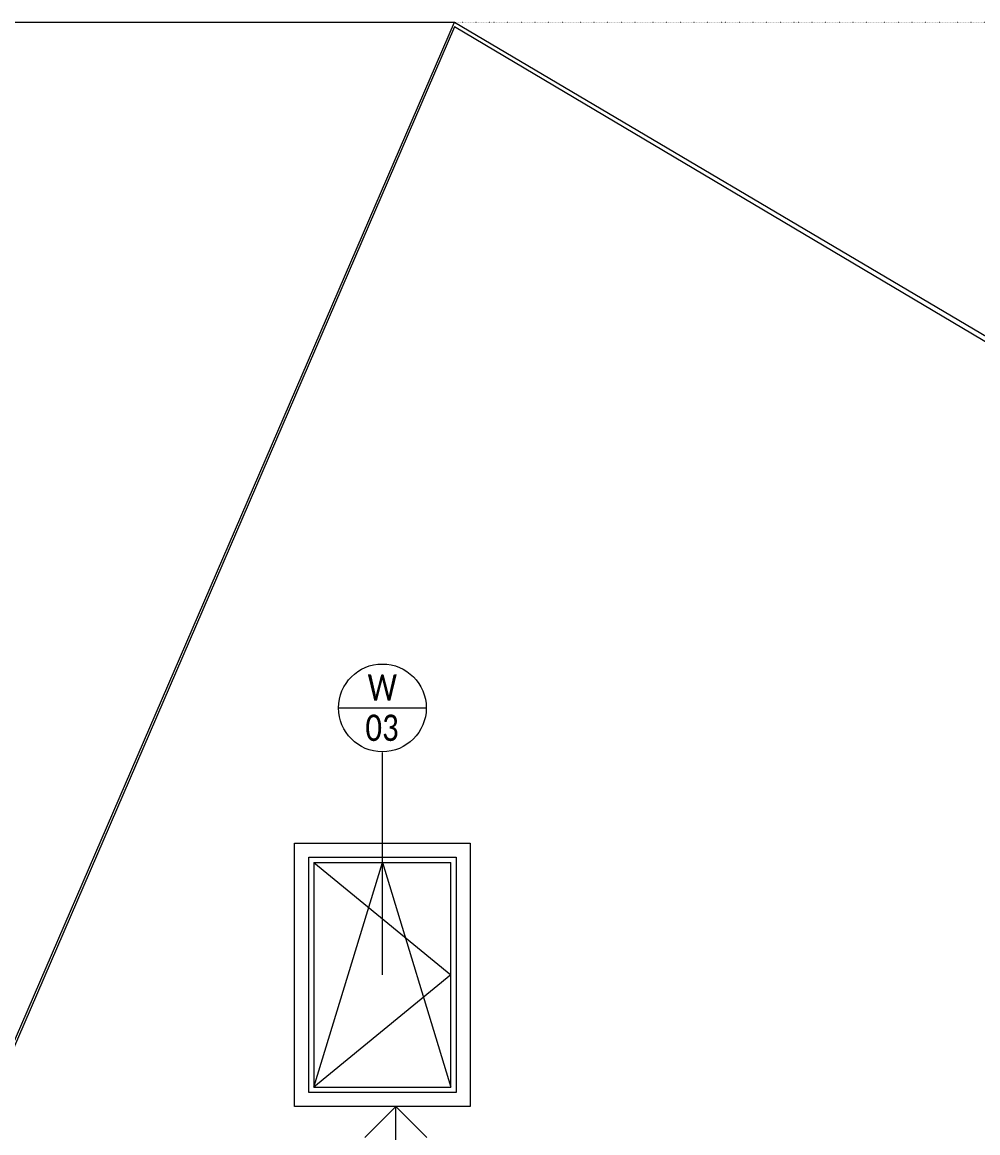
# Model space of a CAD drawing. Header units: millimetres. Extents: x -6736 to 224393, y -6260 to 72638.
# Drawn here: x 82507 to 87952, y 8100 to 14425 of the extents above; entities that cross this region are included whole.
import ezdxf

# ---------------------------------------------------------------- set-up
doc = ezdxf.new("R2010")
doc.units = ezdxf.units.MM
doc.linetypes.add('HA_Dot-S4mm', pattern=[4, 0, -4])
for name, color, linetype, lineweight in [('A-FLOR-LEVL-OTLN', 9, 'Continuous', 9), ('A-GLAZ-____-IDEN', 9, 'Continuous', 9), ('A-GLAZ-____-OTLN', 9, 'Continuous', 5), ('A-ROOF-____-OTLN', 9, 'Continuous', 9), ('A-WALL-____-OTLN', 9, 'Continuous', 9), ('G-____-____-DIMS', 9, 'Continuous', 5)]:
    doc.layers.add(name, color=color, linetype=linetype, lineweight=lineweight)
doc.styles.add('Calibri', font='calibri.ttf', dxfattribs={"width": 0.8, "height": 150})

# ---------------------------------------------------------------- blocks, each defined once
blk = doc.blocks.new('HA_WD_SinglePanel - 1000x1500-2168128-A_pohled východní_DPS pohled')
at = {"layer": 'A-GLAZ-____-OTLN', "color": 250}
for p, q in [((7056.1, 5180), (7056.1, 6520)), ((7056.1, 6520), (7896.1, 6520)), ((7896.1, 6520), (7896.1, 5180)), ((7086.1, 6490), (7086.1, 5210)), ((7086.1, 6490), (7866.1, 6490)), ((7086.1, 5210), (7476.1, 6490)), ((7086.1, 6490), (7866.1, 5850)), ((7476.1, 6490), (7866.1, 5210)), ((7866.1, 5210), (7866.1, 6490)), ((7866.1, 5850), (7086.1, 5210)), ((7086.1, 5210), (7866.1, 5210)), ((7896.1, 5180), (7056.1, 5180))]:
    blk.add_line(p, q, dxfattribs=at)
blk = doc.blocks.new('185-01_OBJEKT A_Central_rvt-3-A_pohled východní_DPS pohled')
at = {"layer": 'A-ROOF-____-OTLN', "color": 7}
for p, q in [((4964.9, 14424.9), (8887.9, 14424.9)), ((5056.7, 5567.1), (8887.9, 14424.9)), ((8887.9, 14424.9), (17648, 9251.3))]:
    blk.add_line(p, q, dxfattribs=at)
at = {"layer": 'A-WALL-____-OTLN', "color": 7}
for p, q in [((8887, 14398.4), (5012.1, 5430.7)), ((17800.9, 9111.2), (8887, 14398.4)), ((7976.1, 8250), (7976.1, 9750)), ((7976.1, 9750), (8976.1, 9750)), ((8976.1, 9750), (8976.1, 8250)), ((8976.1, 8250), (7976.1, 8250))]:
    blk.add_line(p, q, dxfattribs=at)
at = {"layer": 'A-GLAZ-____-OTLN', "lineweight": 9}
blk.add_blockref('HA_WD_SinglePanel - 1000x1500-2168128-A_pohled východní_DPS pohled', (1000, 3150), dxfattribs=at)
blk = doc.blocks.new('Spot Elevations - Flipped-794089-A_pohled východní_DPS pohled')
at = {"layer": 'G-____-____-DIMS', "lineweight": 9}
for p, q in [((14236, 3473.2), (14412.8, 3650)), ((14412.8, 3650), (14589.6, 3473.2)), ((14412.8, 3150), (14412.8, 3650)), ((15412.8, 3150), (14412.8, 3150))]:
    blk.add_line(p, q, dxfattribs=at)
blk = doc.blocks.new('HA_TAG_WD - Type Mark-1502833-A_pohled východní_DPS pohled')
at = {"layer": 'A-GLAZ-____-IDEN'}
blk.add_line((8226.1, 10520), (8726.1, 10520), dxfattribs=at)
blk.add_circle((8476.1, 10520), 250, dxfattribs=at)

msp = doc.modelspace()

# ---------------------------------------------------------------- linework, layer by layer
at = {"layer": 'A-FLOR-LEVL-OTLN', "linetype": 'HA_Dot-S4mm', "lineweight": 5}
msp.add_line((74076.1, 14425), (98171.2, 14425), dxfattribs=at)
at = {"layer": 'A-GLAZ-____-IDEN'}
msp.add_line((84559.3, 9000), (84559.3, 10265.5), dxfattribs=at)

# ---------------------------------------------------------------- block references
at = {"color": 50, "lineweight": 5}
msp.add_blockref('185-01_OBJEKT A_Central_rvt-3-A_pohled východní_DPS pohled', (76083.2, 0), dxfattribs=at)
at = {"layer": 'A-GLAZ-____-IDEN'}
msp.add_blockref('HA_TAG_WD - Type Mark-1502833-A_pohled východní_DPS pohled', (76083.2, 0), dxfattribs=at)
at = {"layer": 'G-____-____-DIMS', "lineweight": 9}
msp.add_blockref('Spot Elevations - Flipped-794089-A_pohled východní_DPS pohled', (70223.8, 4600), dxfattribs=at)

# ---------------------------------------------------------------- texts
at = {"layer": 'A-GLAZ-____-IDEN', "lineweight": 5, "char_height": 150, "attachment_point": 1, "style": 'Calibri'}
for s, insert, width in [('\\fCalibri|b0|i0|c254|p34|;\\W.8;W', (84475.7, 10710.5), 211.645), ('03', (84462.5, 10481.9), 243.713)]:
    msp.add_mtext(s, dxfattribs=dict(at, insert=insert, width=width))

doc.saveas('drawing.dxf')
